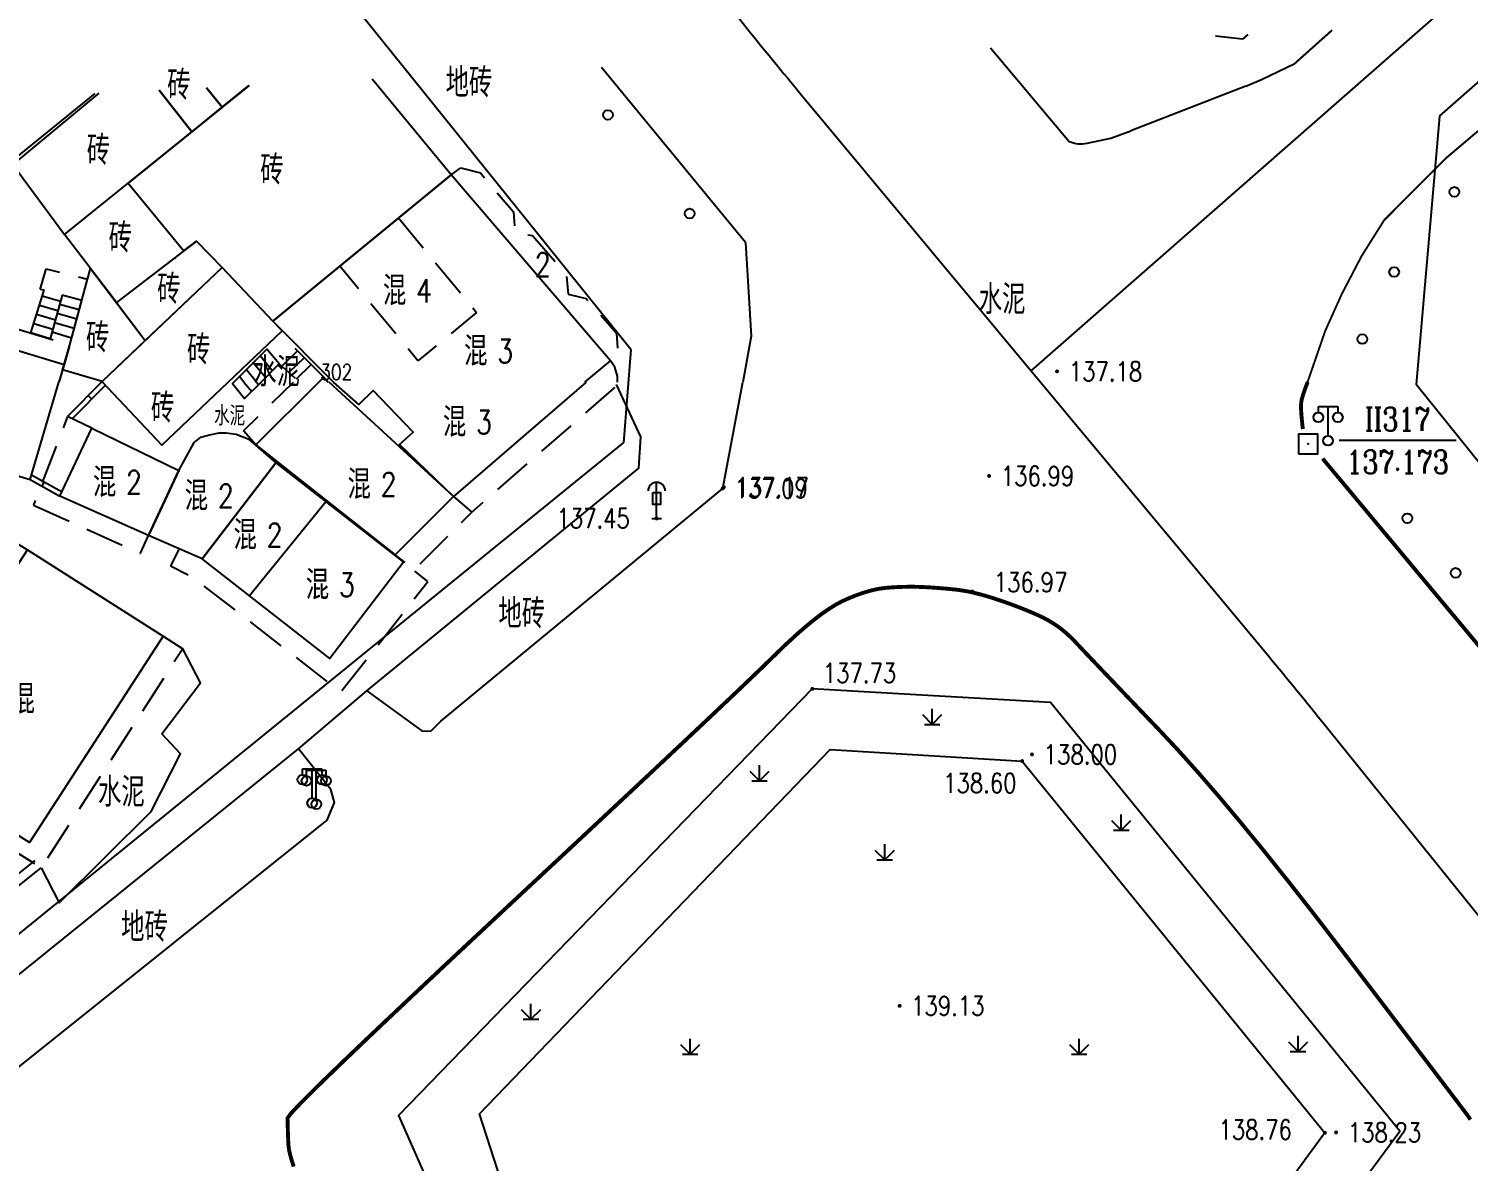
# Model space of a CAD drawing. Extents: x 529262 to 576451, y 2694391 to 2717535.
# Drawn here: x 566637.6 to 566711.6, y 2709712.5 to 2709770.7 of the extents above; entities that cross this region are included whole.
import ezdxf
from ezdxf.enums import TextEntityAlignment as Align
from ezdxf.xclip import XClip

# ---------------------------------------------------------------- set-up
doc = ezdxf.new("R2010")
doc.units = 0
doc.header["$XCLIPFRAME"] = 0
doc.linetypes.add('X5', pattern=[3, 2, -1])
for name, color, linetype in [('DLDW', 8, 'Continuous'), ('DLSS', 4, 'Continuous'), ('DMTZ', 8, 'Continuous'), ('GCD', 8, 'Continuous'), ('JMD', 8, 'Continuous'), ('KZD', 8, 'Continuous'), ('PP-COM', 7, 'Continuous'), ('RD-中线', 40, 'Continuous'), ('RD-红线', 7, 'Continuous'), ('ZBTZ', 8, 'Continuous'), ('ZJ', 7, 'Continuous')]:
    doc.layers.add(name, color=color, linetype=linetype)
doc.styles.add('HZ', font='rs.shx', dxfattribs={"width": 0.8, "bigfont": 'hztxt.shx'})
doc.styles.add('romanc', font='romanc.shx', dxfattribs={"width": 0.8})
doc.linetypes.add('10422', pattern='A,0.75,[150,AAA.SHX,S=0.5,R=0,X=0,Y=0.5],1.5,[177,AAA.SHX,S=1,R=0,X=0,Y=0.4],0.75', length=3)
doc.linetypes.add('1161', pattern='A,0,[149,AAA.SHX,S=0.15,R=0,X=0,Y=0],-1.6', length=1.6)

# ---------------------------------------------------------------- blocks, each defined once
blk = doc.blocks.new('A$C19FD0107')
at = {"layer": 'RD-中线', "color": 8, "linetype": 'Continuous'}
blk.add_lwpolyline([(-4580.139, 15692.554), (-4507.042, 15604.003, 0.001888), (-4505.593, 15602.261), (-4424.292, 15505.273, -0.004939), (-4420.53, 15500.694), (-4323.86, 15380.632, 0.004034), (-4320.794, 15376.886), (-4296.848, 15348.109, -0.00385), (-4293.92, 15344.535), (-4230.187, 15265.498)], format="xyb", dxfattribs=at)
at = {"layer": 'RD-中线', "color": 8, "linetype": 'Continuous', "flags": 128}
for points in [[(-4308.862, 15362.547), (-4255.668, 15409.186, -0.069315), (-4232.609, 15424.341), (-4172.38, 15452.918, 0.033388), (-4160.736, 15459.428), (-4088.773, 15506.219, 0.104847), (-4059.442, 15535.553, 0.104847)], [(-4490.734, 14139.438, 0), (-4490.29, 14139.417)], [(-3818.251, 14086.168, 0), (-3817.74, 14086.169)]]:
    blk.add_lwpolyline(points, format="xyb", dxfattribs=at)
at = {"layer": 'RD-红线', "color": 8}
blk.add_line((-4329.437, 15363.641), (-4329.814, 15358.84), dxfattribs=at)
blk.add_lwpolyline([(-4329.437, 15363.641), (-4432.213, 15491.287, 0.004939), (-4435.787, 15495.637), (-4517.088, 15592.625, -0.001888), (-4518.609, 15594.454), (-4597.283, 15689.76)], format="xyb", dxfattribs=at)
at = {"layer": 'RD-红线', "color": 8, "linetype": 'Continuous', "flags": 128}
blk.add_lwpolyline([(-4287.869, 15375.634), (-4284.503, 15378.584), (-4253.031, 15406.179, -0.069315), (-4230.894, 15420.727), (-4170.666, 15449.304, 0.033388), (-4158.556, 15456.074), (-4086.593, 15502.865, 0.0325), (-4075.772, 15510.947)], format="xyb", dxfattribs=at)
at = {"layer": 'RD-红线', "color": 8, "linetype": 'Continuous'}
blk.add_lwpolyline([(-4287.869, 15375.634), (-4289.066, 15361.844, 0.40194)], format="xyb", dxfattribs=at)
at = {"layer": 'RD-红线', "color": 8, "flags": 128}
blk.add_lwpolyline([(-4267.556, 15335.122), (-4289.066, 15361.844)], dxfattribs=at)
at = {"layer": 'RD-红线', "color": 8, "linetype": 'Continuous', "flags": 128}
blk.add_lwpolyline([(-4373.425, 15323.41), (-4329.814, 15358.84)], dxfattribs=at)
blk = doc.blocks.new('gc097')
at = {"color": 8}
for p, q in [((-1, 2.9), (-1, 3.5)), ((-1, 3.5), (1, 3.5)), ((0, 0.5), (0, 3.5)), ((1, 3.5), (1, 2.9))]:
    blk.add_line(p, q, dxfattribs=at)
for centre in [(-1, 2.4), (1, 2.4), (0, 0)]:
    blk.add_circle(centre, 0.5, dxfattribs=at)
blk = doc.blocks.new('gc124')
at = {"color": 8}
for p, q in [((0, 0), (0, 1.6)), ((-1, 1), (0, 0)), ((-0.8, 0), (0.8, 0)), ((0, 0), (1, 1))]:
    blk.add_line(p, q, dxfattribs=at)
blk = doc.blocks.new('gc170')
at = {"color": 8, "linetype": 'Continuous'}
blk.add_circle((0, 0), 0.5, dxfattribs=at)
blk = doc.blocks.new('gc115')
at = {"color": 8}
blk.add_lwpolyline([(-1, -1), (1, -1), (1, 1), (-1, 1)], close=True, dxfattribs=at)
blk.add_point((0, 0), dxfattribs=at)
blk = doc.blocks.new('GC200')
at = {"linetype": 'Continuous', "const_width": 0.2, "flags": 128}
blk.add_lwpolyline([(-0.1, 0, 1), (0.1, 0, 1)], format="xyb", close=True, dxfattribs=at)

msp = doc.modelspace()

# ---------------------------------------------------------------- linework, layer by layer
at = {"layer": 'DLDW', "color": 252, "linetype": 'Continuous'}
for p, q in [((566669.88, 2709745.555, 137.45), (566669.88, 2709747.407, 137.45)), ((566669.88, 2709745.555, 137.45), (566669.88, 2709747.407, 137.45)), ((566669.63, 2709745.555, 137.45), (566670.13, 2709745.555, 137.45)), ((566669.63, 2709745.555, 137.45), (566670.13, 2709745.555, 137.45))]:
    msp.add_line(p, q, dxfattribs=at)
at = {"layer": 'DLDW', "color": 252, "linetype": 'Continuous', "elevation": 137.45}
msp.add_lwpolyline([(566669.687, 2709746.885), (566670.072, 2709746.885), (566670.072, 2709746.268), (566669.687, 2709746.268)], close=True, dxfattribs=at)
msp.add_lwpolyline([(566669.687, 2709746.885), (566670.072, 2709746.885), (566670.072, 2709746.268), (566669.687, 2709746.268)], close=True, dxfattribs=at)
at = {"layer": 'DLDW', "color": 252, "linetype": 'Continuous'}
msp.add_arc((566669.882, 2709746.968, 137.45), 0.442, 0, 180, dxfattribs=at)
msp.add_arc((566669.882, 2709746.968, 137.45), 0.442, 0, 180, dxfattribs=at)
at = {"layer": 'DLSS', "linetype": 'Continuous', "flags": 128}
for points, const_width, elevation in [([(566704.597, 2709770.65), (566702.689, 2709768.947)], 0.1, 136.743), ([(566704.597, 2709770.65), (566702.689, 2709768.947)], 0.1, 136.743), ([(566711.715, 2709714.646), (566711.558, 2709714.883), (566711.306, 2709715.217), (566710.897, 2709715.757), (566710.33, 2709716.503), (566709.605, 2709717.456), (566708.723, 2709718.614), (566707.682, 2709719.979), (566706.484, 2709721.55), (566705.128, 2709723.327), (566703.726, 2709725.148), (566702.39, 2709726.853), (566701.121, 2709728.44), (566699.919, 2709729.91), (566698.783, 2709731.264), (566697.713, 2709732.5), (566696.71, 2709733.619), (566695.774, 2709734.621), (566694.914, 2709735.519), (566694.143, 2709736.325), (566693.459, 2709737.041), (566692.864, 2709737.665), (566692.356, 2709738.199), (566691.937, 2709738.641), (566691.605, 2709738.991), (566691.362, 2709739.251), (566691.157, 2709739.459), (566690.944, 2709739.656), (566690.721, 2709739.841), (566690.488, 2709740.014), (566690.246, 2709740.176), (566689.995, 2709740.326), (566689.734, 2709740.464), (566689.464, 2709740.591), (566689.189, 2709740.71), (566688.913, 2709740.825), (566688.636, 2709740.937), (566688.358, 2709741.045), (566688.08, 2709741.149), (566687.8, 2709741.249), (566687.52, 2709741.345), (566687.239, 2709741.438), (566686.962, 2709741.525), (566686.695, 2709741.603), (566686.437, 2709741.673), (566686.189, 2709741.734), (566686.179, 2709741.736)], 0.2, 138.333), ([(566711.715, 2709714.646), (566711.558, 2709714.883), (566711.306, 2709715.217), (566710.897, 2709715.757), (566710.33, 2709716.503), (566709.605, 2709717.456), (566708.723, 2709718.614), (566707.682, 2709719.979), (566706.484, 2709721.55), (566705.128, 2709723.327), (566703.726, 2709725.148), (566702.39, 2709726.853), (566701.121, 2709728.44), (566699.919, 2709729.91), (566698.783, 2709731.264), (566697.713, 2709732.5), (566696.71, 2709733.619), (566695.774, 2709734.621), (566694.914, 2709735.519), (566694.143, 2709736.325), (566693.459, 2709737.041), (566692.864, 2709737.665), (566692.356, 2709738.199), (566691.937, 2709738.641), (566691.605, 2709738.991), (566691.362, 2709739.251), (566691.157, 2709739.459), (566690.944, 2709739.656), (566690.721, 2709739.841), (566690.488, 2709740.014), (566690.246, 2709740.176), (566689.995, 2709740.326), (566689.734, 2709740.464), (566689.464, 2709740.591), (566689.189, 2709740.71), (566688.913, 2709740.825), (566688.636, 2709740.937), (566688.358, 2709741.045), (566688.08, 2709741.149), (566687.8, 2709741.249), (566687.52, 2709741.345), (566687.239, 2709741.438), (566686.962, 2709741.525), (566686.695, 2709741.603), (566686.437, 2709741.673), (566686.189, 2709741.734), (566686.179, 2709741.736)], 0.2, 138.333)]:
    msp.add_lwpolyline(points, dxfattribs=dict(at, const_width=const_width, elevation=elevation))
for points, elevation in [([(566704.597, 2709770.65), (566702.689, 2709768.947)], 136.743), ([(566704.597, 2709770.65), (566702.689, 2709768.947)], 136.743), ([(566687.04, 2709769.755), (566691.094, 2709764.939)], 136.451), ([(566687.04, 2709769.755), (566691.094, 2709764.939)], 136.451), ([(566674.452, 2709759.736), (566667.054, 2709768.735)], 136.977), ([(566674.452, 2709759.736), (566667.054, 2709768.735)], 136.977), ([(566700.167, 2709767.784), (566700.969, 2709768.127), (566702.689, 2709768.947)], 136.94), ([(566700.167, 2709767.784), (566700.969, 2709768.127), (566702.689, 2709768.947)], 136.94), ([(566700.167, 2709767.784), (566694.26, 2709765.483)], 136.94), ([(566700.167, 2709767.784), (566694.26, 2709765.483)], 136.94), ([(566674.452, 2709759.736), (566674.748, 2709754.92), (566674.306, 2709752.568)], 136.977), ([(566674.452, 2709759.736), (566674.748, 2709754.92), (566674.306, 2709752.568)], 136.977), ([(566654.978, 2709736.699), (566657.806, 2709734.628), (566658.272, 2709734.611), (566658.786, 2709735.125), (566673.278, 2709747.094), (566673.278, 2709747.094), (566673.278, 2709747.094), (566673.278, 2709747.094), (566674.306, 2709752.568)], 137.345), ([(566654.978, 2709736.699), (566657.806, 2709734.628), (566658.272, 2709734.611), (566658.786, 2709735.125), (566673.278, 2709747.094), (566673.278, 2709747.094), (566673.278, 2709747.094), (566673.278, 2709747.094), (566674.306, 2709752.568)], 137.345), ([(566621.247, 2709704.68), (566621.247, 2709704.68), (566652.952, 2709730.049), (566653.32, 2709730.946), (566653.126, 2709731.621), (566651.473, 2709733.708)], 138.15)]:
    msp.add_lwpolyline(points, dxfattribs=dict(at, elevation=elevation))
at = {"layer": 'DLSS', "linetype": 'Continuous', "const_width": 0.1, "flags": 128}
msp.add_lwpolyline([(566716.538, 2709769.225), (566710.428, 2709764.051), (566707.283, 2709760.891), (566706.12, 2709759.042), (566705.105, 2709757.096), (566704.255, 2709755.205), (566703.344, 2709752.568)], dxfattribs=at)
msp.add_lwpolyline([(566716.538, 2709769.225), (566710.428, 2709764.051), (566707.283, 2709760.891), (566706.12, 2709759.042), (566705.105, 2709757.096), (566704.255, 2709755.205), (566703.344, 2709752.568)], dxfattribs=at)
at = {"layer": 'DLSS', "linetype": 'Continuous', "elevation": 136.99, "flags": 128}
msp.add_lwpolyline([(566691.094, 2709764.939, 0.164833), (566692.008, 2709764.844), (566693.223, 2709765.112), (566694.26, 2709765.483)], format="xyb", dxfattribs=at)
msp.add_lwpolyline([(566691.094, 2709764.939, 0.164833), (566692.008, 2709764.844), (566693.223, 2709765.112), (566694.26, 2709765.483)], format="xyb", dxfattribs=at)
at = {"layer": 'DLSS', "linetype": 'Continuous', "const_width": 0.2}
for points in [[(566703.102, 2709750.15), (566703.075, 2709750.386), (566703.053, 2709750.601), (566703.035, 2709750.796), (566703.021, 2709750.97), (566703.012, 2709751.123), (566703.008, 2709751.255), (566703.007, 2709751.367), (566703.012, 2709751.458), (566703.022, 2709751.546), (566703.042, 2709751.649), (566703.071, 2709751.766), (566703.109, 2709751.897), (566703.156, 2709752.043), (566703.211, 2709752.204), (566703.276, 2709752.379), (566703.35, 2709752.568)], [(566703.102, 2709750.15), (566703.075, 2709750.386), (566703.053, 2709750.601), (566703.035, 2709750.796), (566703.021, 2709750.97), (566703.012, 2709751.123), (566703.008, 2709751.255), (566703.007, 2709751.367), (566703.012, 2709751.458), (566703.022, 2709751.546), (566703.042, 2709751.649), (566703.071, 2709751.766), (566703.109, 2709751.897), (566703.156, 2709752.043), (566703.211, 2709752.204), (566703.276, 2709752.379), (566703.35, 2709752.568)], [(566712.261, 2709738.871), (566708.428, 2709743.467), (566704.118, 2709748.633)], [(566712.261, 2709738.871), (566708.428, 2709743.467), (566704.118, 2709748.633)], [(566686.179, 2709741.736), (566685.951, 2709741.786), (566685.722, 2709741.83), (566685.504, 2709741.866), (566685.294, 2709741.893), (566685.089, 2709741.915), (566684.88, 2709741.935), (566684.67, 2709741.954), (566684.457, 2709741.972), (566684.242, 2709741.988), (566684.024, 2709742.003), (566683.804, 2709742.016), (566683.582, 2709742.028), (566683.357, 2709742.037), (566683.13, 2709742.043), (566682.899, 2709742.044), (566682.667, 2709742.041), (566682.431, 2709742.034), (566682.193, 2709742.024), (566681.952, 2709742.009), (566681.709, 2709741.991), (566681.459, 2709741.962), (566681.2, 2709741.918), (566680.932, 2709741.857), (566680.655, 2709741.78), (566680.368, 2709741.688), (566680.072, 2709741.579), (566679.767, 2709741.455), (566679.453, 2709741.314), (566679.119, 2709741.14), (566678.755, 2709740.916), (566678.362, 2709740.643), (566677.939, 2709740.319), (566677.487, 2709739.945), (566677.005, 2709739.522), (566676.493, 2709739.048), (566675.952, 2709738.524), (566675.253, 2709737.843), (566674.266, 2709736.899), (566672.992, 2709735.69), (566671.431, 2709734.218), (566669.583, 2709732.481), (566667.447, 2709730.481), (566665.025, 2709728.217), (566662.315, 2709725.689), (566659.64, 2709723.19), (566657.322, 2709721.013), (566655.361, 2709719.159), (566653.756, 2709717.628), (566652.509, 2709716.419), (566651.618, 2709715.533), (566651.083, 2709714.969), (566650.906, 2709714.727), (566650.908, 2709714.636), (566650.91, 2709714.523), (566650.914, 2709714.388), (566650.918, 2709714.231), (566650.924, 2709714.052), (566650.931, 2709713.851), (566650.939, 2709713.628), (566650.948, 2709713.383), (566650.985, 2709713.085), (566651.077, 2709712.701), (566651.224, 2709712.231)], [(566686.179, 2709741.736), (566685.951, 2709741.786), (566685.722, 2709741.83), (566685.504, 2709741.866), (566685.294, 2709741.893), (566685.089, 2709741.915), (566684.88, 2709741.935), (566684.67, 2709741.954), (566684.457, 2709741.972), (566684.242, 2709741.988), (566684.024, 2709742.003), (566683.804, 2709742.016), (566683.582, 2709742.028), (566683.357, 2709742.037), (566683.13, 2709742.043), (566682.899, 2709742.044), (566682.667, 2709742.041), (566682.431, 2709742.034), (566682.193, 2709742.024), (566681.952, 2709742.009), (566681.709, 2709741.991), (566681.459, 2709741.962), (566681.2, 2709741.918), (566680.932, 2709741.857), (566680.655, 2709741.78), (566680.368, 2709741.688), (566680.072, 2709741.579), (566679.767, 2709741.455), (566679.453, 2709741.314), (566679.119, 2709741.14), (566678.755, 2709740.916), (566678.362, 2709740.643), (566677.939, 2709740.319), (566677.487, 2709739.945), (566677.005, 2709739.522), (566676.493, 2709739.048), (566675.952, 2709738.524), (566675.253, 2709737.843), (566674.266, 2709736.899), (566672.992, 2709735.69), (566671.431, 2709734.218), (566669.583, 2709732.481), (566667.447, 2709730.481), (566665.025, 2709728.217), (566662.315, 2709725.689), (566659.64, 2709723.19), (566657.322, 2709721.013), (566655.361, 2709719.159), (566653.756, 2709717.628), (566652.509, 2709716.419), (566651.618, 2709715.533), (566651.083, 2709714.969), (566650.906, 2709714.727), (566650.908, 2709714.636), (566650.91, 2709714.523), (566650.914, 2709714.388), (566650.918, 2709714.231), (566650.924, 2709714.052), (566650.931, 2709713.851), (566650.939, 2709713.628), (566650.948, 2709713.383), (566650.985, 2709713.085), (566651.077, 2709712.701), (566651.224, 2709712.231)]]:
    msp.add_lwpolyline(points, dxfattribs=at)
at = {"layer": 'DMTZ', "linetype": '10422', "flags": 128}
msp.add_lwpolyline([(566630.896, 2709720.105), (566633.066, 2709721.924), (566634.734, 2709720.201), (566651.473, 2709733.708)], dxfattribs=at)
msp.add_lwpolyline([(566630.896, 2709720.105), (566633.066, 2709721.924), (566634.734, 2709720.201), (566651.473, 2709733.708)], dxfattribs=at)
at = {"layer": 'DMTZ', "linetype": '10422'}
msp.add_lwpolyline([(566663.045, 2709707.954), (566660.778, 2709714.951), (566678.795, 2709733.677), (566681.063, 2709733.54)], dxfattribs=at)
msp.add_lwpolyline([(566663.045, 2709707.954), (566660.778, 2709714.951), (566678.795, 2709733.677), (566681.063, 2709733.54)], dxfattribs=at)
at = {"layer": 'DMTZ', "linetype": '10422', "elevation": 138.647, "flags": 128}
msp.add_lwpolyline([(566681.063, 2709733.54), (566688.674, 2709733.082), (566704.233, 2709713.969), (566698.494, 2709706.117)], dxfattribs=at)
msp.add_lwpolyline([(566681.063, 2709733.54), (566688.674, 2709733.082), (566704.233, 2709713.969), (566698.494, 2709706.117)], dxfattribs=at)
at = {"layer": 'JMD', "linetype": 'Continuous'}
for p, q in [((566637.716, 2709755.09), (566638.391, 2709757.288)), ((566637.716, 2709755.09), (566638.391, 2709757.288)), ((566639.233, 2709756.715), (566638.294, 2709756.975)), ((566639.233, 2709756.715), (566638.294, 2709756.975)), ((566639.32, 2709757.036), (566638.709, 2709754.785)), ((566639.32, 2709757.036), (566638.709, 2709754.785)), ((566639.32, 2709757.036), (566638.709, 2709754.785)), ((566639.32, 2709757.036), (566638.709, 2709754.785)), ((566640.332, 2709756.761), (566639.32, 2709757.036)), ((566640.332, 2709756.761), (566639.32, 2709757.036)), ((566638.971, 2709755.75), (566638.005, 2709756.032)), ((566638.971, 2709755.75), (566638.005, 2709756.032)), ((566639.102, 2709756.232), (566638.15, 2709756.503)), ((566639.102, 2709756.232), (566638.15, 2709756.503)), ((566640.07, 2709755.796), (566639.062, 2709756.085)), ((566640.07, 2709755.796), (566639.062, 2709756.085)), ((566640.201, 2709756.278), (566639.191, 2709756.56)), ((566640.201, 2709756.278), (566639.191, 2709756.56)), ((566639.712, 2709754.477), (566640.332, 2709756.761)), ((566639.712, 2709754.477), (566640.332, 2709756.761)), ((566638.84, 2709755.267), (566637.861, 2709755.561)), ((566638.84, 2709755.267), (566637.861, 2709755.561)), ((566639.939, 2709755.313), (566638.933, 2709755.609)), ((566639.939, 2709755.313), (566638.933, 2709755.609)), ((566638.709, 2709754.785), (566637.716, 2709755.09)), ((566638.709, 2709754.785), (566637.716, 2709755.09)), ((566639.808, 2709754.831), (566638.804, 2709755.134)), ((566639.808, 2709754.831), (566638.804, 2709755.134)), ((566649.849, 2709754.264), (566648.153, 2709752.568)), ((566649.849, 2709754.264), (566648.153, 2709752.568)), ((566650.123, 2709753.148), (566649.496, 2709753.911)), ((566650.123, 2709753.148), (566649.496, 2709753.911)), ((566650.477, 2709753.502), (566649.849, 2709754.264)), ((566650.477, 2709753.502), (566649.849, 2709754.264)), ((566651.421, 2709754.176), (566650.611, 2709753.381)), ((566651.421, 2709754.176), (566650.611, 2709753.381)), ((566651.774, 2709753.822), (566650.966, 2709753.064)), ((566651.774, 2709753.822), (566650.966, 2709753.064)), ((566651.287, 2709754.31), (566652.126, 2709753.469)), ((566651.287, 2709754.31), (566652.126, 2709753.469)), ((566649.312, 2709752.568), (566648.788, 2709753.204)), ((566649.312, 2709752.568), (566648.788, 2709753.204)), ((566649.77, 2709752.794), (566649.142, 2709753.557)), ((566649.77, 2709752.794), (566649.142, 2709753.557)), ((566649.543, 2709752.568), (566650.477, 2709753.502)), ((566649.543, 2709752.568), (566650.477, 2709753.502)), ((566651.321, 2709752.747), (566650.477, 2709753.502)), ((566651.321, 2709752.747), (566650.477, 2709753.502)), ((566652.089, 2709753.431), (566651.357, 2709752.715, 144.32)), ((566652.089, 2709753.431), (566651.357, 2709752.715, 144.32)), ((566648.667, 2709752.568), (566648.435, 2709752.85)), ((566648.667, 2709752.568), (566648.435, 2709752.85)), ((566640.661, 2709751.87), (566640.84, 2709751.695)), ((566640.661, 2709751.87), (566640.84, 2709751.695)), ((566638.286, 2709747.215), (566638.408, 2709747.434)), ((566638.286, 2709747.215), (566638.408, 2709747.434))]:
    msp.add_line(p, q, dxfattribs=at)
at = {"layer": 'JMD', "linetype": 'X5', "flags": 128}
for points in [[(566700.271, 2709770.429), (566699.999, 2709770.192), (566698.609, 2709770.344)], [(566700.271, 2709770.429), (566699.999, 2709770.192), (566698.609, 2709770.344)], [(566638.391, 2709757.288), (566638.194, 2709757.326), (566638.506, 2709758.382), (566640.63, 2709757.858)], [(566638.391, 2709757.288), (566638.194, 2709757.326), (566638.506, 2709758.382), (566640.63, 2709757.858)], [(566649.274, 2709749.345), (566648.65, 2709750.063), (566651.207, 2709752.568)], [(566649.274, 2709749.345), (566648.65, 2709750.063), (566651.207, 2709752.568)], [(566645.332, 2709743.989), (566644.889, 2709743.116), (566645.946, 2709742.594), (566653.635, 2709736.625), (566658.124, 2709742.314), (566656.869, 2709743.304)], [(566645.332, 2709743.989), (566644.889, 2709743.116), (566645.946, 2709742.594), (566653.635, 2709736.625), (566658.124, 2709742.314), (566656.869, 2709743.304)]]:
    msp.add_lwpolyline(points, dxfattribs=at)
at = {"layer": 'JMD', "linetype": 'Continuous', "flags": 128}
for points, elevation in [([(566648.94, 2709767.812), (566642.708, 2709762.791), (566645.57, 2709759.309), (566646.233, 2709759.817), (566647.54, 2709758.45), (566650.149, 2709755.696), (566659.31, 2709763.227), (566655.259, 2709768.134)], 137.03), ([(566648.94, 2709767.812), (566642.708, 2709762.791), (566645.57, 2709759.309), (566646.233, 2709759.817), (566647.54, 2709758.45), (566650.149, 2709755.696), (566659.31, 2709763.227), (566655.259, 2709768.134)], 137.03), ([(566634.062, 2709767.053), (566636.651, 2709763.847), (566641.023, 2709767.408)], 137.07), ([(566634.062, 2709767.053), (566636.651, 2709763.847), (566641.023, 2709767.408)], 137.07), ([(566644.301, 2709767.575), (566645.982, 2709765.436), (566647.538, 2709766.693), (566646.747, 2709767.7)], 135.626), ([(566644.301, 2709767.575), (566645.982, 2709765.436), (566647.538, 2709766.693), (566646.747, 2709767.7)], 135.626), ([(566646.747, 2709767.7), (566647.538, 2709766.693), (566648.92, 2709767.811)], 135.626), ([(566646.747, 2709767.7), (566647.538, 2709766.693), (566648.92, 2709767.811)], 135.626), ([(566666.197, 2709752.568), (566667.517, 2709753.653), (566659.31, 2709763.227), (566650.149, 2709755.696), (566653.269, 2709752.568)], 136.984), ([(566666.197, 2709752.568), (566667.517, 2709753.653), (566659.31, 2709763.227), (566650.149, 2709755.696), (566653.269, 2709752.568)], 136.984), ([(566647.857, 2709752.568), (566650.636, 2709755.207), (566650.149, 2709755.696), (566647.54, 2709758.45), (566641.37, 2709752.592), (566641.392, 2709752.568)], 137.895), ([(566647.857, 2709752.568), (566650.636, 2709755.207), (566650.149, 2709755.696), (566647.54, 2709758.45), (566641.37, 2709752.592), (566641.392, 2709752.568)], 137.895), ([(566628.598, 2709752.568), (566629.743, 2709756.394), (566639.427, 2709753.477), (566639.155, 2709752.568)], 136.857), ([(566628.598, 2709752.568), (566629.743, 2709756.394), (566639.427, 2709753.477), (566639.155, 2709752.568)], 136.857), ([(566641.37, 2709752.592), (566639.343, 2709753.198), (566639.155, 2709752.568)], 137.895), ([(566641.37, 2709752.592), (566639.343, 2709753.198), (566639.155, 2709752.568)], 137.895), ([(566628.598, 2709752.568), (566627.972, 2709750.472), (566637.676, 2709747.554), (566639.155, 2709752.568)], 137.166), ([(566628.598, 2709752.568), (566627.972, 2709750.472), (566637.676, 2709747.554), (566639.155, 2709752.568)], 137.166), ([(566641.392, 2709752.568), (566644.442, 2709749.326), (566647.858, 2709752.568)], 137.895), ([(566641.392, 2709752.568), (566644.442, 2709749.326), (566647.858, 2709752.568)], 137.895), ([(566652.523, 2709752.568), (566652.775, 2709752.818), (566652.987, 2709752.568)], 140.502), ([(566652.523, 2709752.568), (566652.775, 2709752.818), (566652.987, 2709752.568)], 140.502), ([(566666.26, 2709752.568), (566659.441, 2709746.682), (566656.656, 2709749.349), (566657.37, 2709749.989), (566655.314, 2709752.127), (566654.572, 2709751.414), (566653.269, 2709752.568)], 144.367), ([(566666.26, 2709752.568), (566659.441, 2709746.682), (566656.656, 2709749.349), (566657.37, 2709749.989), (566655.314, 2709752.127), (566654.572, 2709751.414), (566653.269, 2709752.568)], 144.367), ([(566652.895, 2709746.427), (566648.957, 2709741.571)], 146.258), ([(566652.895, 2709746.427), (566648.957, 2709741.571)], 146.258)]:
    msp.add_lwpolyline(points, dxfattribs=dict(at, elevation=elevation))
for points in [[(566641.206, 2709767.417), (566636.788, 2709763.759), (566639.449, 2709760.159), (566645.982, 2709765.436), (566644.301, 2709767.575)], [(566641.206, 2709767.417), (566636.788, 2709763.759), (566639.449, 2709760.159), (566645.982, 2709765.436), (566644.301, 2709767.575)], [(566641.346, 2709752.568), (566639.599, 2709750.788)], [(566641.346, 2709752.568), (566639.599, 2709750.788)], [(566641.541, 2709752.41), (566639.836, 2709750.673)], [(566641.541, 2709752.41), (566639.836, 2709750.673)], [(566648.153, 2709752.568), (566648.07, 2709752.485), (566648.697, 2709751.722), (566649.543, 2709752.568)], [(566648.153, 2709752.568), (566648.07, 2709752.485), (566648.697, 2709751.722), (566649.543, 2709752.568)], [(566648.667, 2709752.568), (566649.063, 2709752.087)], [(566648.667, 2709752.568), (566649.063, 2709752.087)], [(566652.523, 2709752.568), (566649.274, 2709749.345), (566656.436, 2709743.687), (566659.441, 2709746.682), (566653.047, 2709752.568)], [(566652.523, 2709752.568), (566649.274, 2709749.345), (566656.436, 2709743.687), (566659.441, 2709746.682), (566653.047, 2709752.568)], [(566649.312, 2709752.568), (566649.416, 2709752.441)], [(566649.312, 2709752.568), (566649.416, 2709752.441)], [(566637.676, 2709747.554), (566637.676, 2709747.554)], [(566637.676, 2709747.554), (566639.203, 2709746.707)], [(566637.676, 2709747.554), (566637.676, 2709747.554)], [(566637.676, 2709747.554), (566639.203, 2709746.707)], [(566637.749, 2709747.799), (566639.324, 2709746.926)], [(566637.749, 2709747.799), (566639.324, 2709746.926)], [(566620.02, 2709713.676), (566637.93, 2709727.976)], [(566620.332, 2709713.285), (566638.242, 2709727.585)]]:
    msp.add_lwpolyline(points, dxfattribs=at)
at = {"layer": 'JMD', "linetype": 'X5', "flags": 128}
for points, elevation in [([(566659.31, 2709763.227), (566659.807, 2709763.587), (566660.826, 2709763.315), (566662.519, 2709761.31), (566662.613, 2709760.269), (566663.493, 2709760.098), (566665.238, 2709758.112), (566665.337, 2709757.078), (566666.254, 2709756.86), (566667.817, 2709755.086), (566667.899, 2709754.034), (566667.517, 2709753.653)], 137.03), ([(566659.31, 2709763.227), (566659.807, 2709763.587), (566660.826, 2709763.315), (566662.519, 2709761.31), (566662.613, 2709760.269), (566663.493, 2709760.098), (566665.238, 2709758.112), (566665.337, 2709757.078), (566666.254, 2709756.86), (566667.817, 2709755.086), (566667.899, 2709754.034), (566667.517, 2709753.653)], 137.03), ([(566656.616, 2709761.013), (566660.62, 2709756.141), (566657.602, 2709753.66), (566653.597, 2709758.531)], 149.681), ([(566656.616, 2709761.013), (566660.62, 2709756.141), (566657.602, 2709753.66), (566653.597, 2709758.531)], 149.681), ([(566631.203, 2709757.089), (566639.712, 2709754.477), (566639.427, 2709753.477)], 137.166), ([(566631.203, 2709757.089), (566639.712, 2709754.477), (566639.427, 2709753.477)], 137.166), ([(566652.775, 2709752.818), (566652.126, 2709753.469), (566651.207, 2709752.568)], 145.76), ([(566652.775, 2709752.818), (566652.126, 2709753.469), (566651.207, 2709752.568)], 145.76), ([(566667.871, 2709752.568), (566667.871, 2709752.87), (566667.727, 2709753.324), (566667.517, 2709753.653)], 136.984), ([(566667.871, 2709752.568), (566667.871, 2709752.87), (566667.727, 2709753.324), (566667.517, 2709753.653)], 136.984), ([(566659.441, 2709746.682), (566660.373, 2709745.882), (566660.373, 2709745.882), (566660.373, 2709745.882), (566667.714, 2709752.262), (566667.871, 2709752.535), (566667.871, 2709752.568)], 136.984), ([(566659.441, 2709746.682), (566660.373, 2709745.882), (566660.373, 2709745.882), (566660.373, 2709745.882), (566667.714, 2709752.262), (566667.871, 2709752.535), (566667.871, 2709752.568)], 136.984), ([(566640.841, 2709750.189), (566639.599, 2709750.788), (566637.85, 2709746.241)], 143.672), ([(566640.841, 2709750.189), (566639.599, 2709750.788), (566637.85, 2709746.241)], 143.672), ([(566659.441, 2709746.682), (566660.373, 2709745.882), (566657.436, 2709742.925), (566656.436, 2709743.687)], 136.927), ([(566659.441, 2709746.682), (566660.373, 2709745.882), (566657.436, 2709742.925), (566656.436, 2709743.687)], 136.927), ([(566637.85, 2709746.241), (566643.348, 2709743.765), (566643.751, 2709744.68)], 137.48), ([(566637.85, 2709746.241), (566643.348, 2709743.765), (566643.751, 2709744.68)], 137.48), ([(566644.52, 2709739.497), (566645.52, 2709738.859), (566638.242, 2709727.585), (566629.351, 2709733.163), (566636.693, 2709744.462), (566637.535, 2709743.942)], 136.175), ([(566644.52, 2709739.497), (566645.52, 2709738.859), (566638.242, 2709727.585), (566629.351, 2709733.163), (566636.693, 2709744.462), (566637.535, 2709743.942)], 136.175)]:
    msp.add_lwpolyline(points, dxfattribs=dict(at, elevation=elevation))
at = {"layer": 'JMD', "linetype": 'Continuous', "flags": 128}
for points, elevation in [([(566645.57, 2709759.309), (566642.108, 2709756.654), (566639.449, 2709760.159), (566642.708, 2709762.791)], 143.066), ([(566645.57, 2709759.309), (566642.108, 2709756.654), (566639.449, 2709760.159), (566642.708, 2709762.791)], 143.066), ([(566646.233, 2709759.817), (566642.108, 2709756.654), (566643.59, 2709754.7), (566647.54, 2709758.45)], 143.066), ([(566646.233, 2709759.817), (566642.108, 2709756.654), (566643.59, 2709754.7), (566647.54, 2709758.45)], 143.066), ([(566641.37, 2709752.592), (566639.343, 2709753.198), (566639.427, 2709753.477), (566639.712, 2709754.477), (566640.63, 2709757.858), (566640.783, 2709758.4), (566643.59, 2709754.7)], 137.895), ([(566641.37, 2709752.592), (566639.343, 2709753.198), (566639.427, 2709753.477), (566639.712, 2709754.477), (566640.63, 2709757.858), (566640.783, 2709758.4), (566643.59, 2709754.7)], 137.895), ([(566645.324, 2709748.026), (566643.751, 2709744.68), (566639.203, 2709746.707), (566640.841, 2709750.189)], 143.672), ([(566645.324, 2709748.026), (566643.751, 2709744.68), (566639.203, 2709746.707), (566640.841, 2709750.189)], 143.672), ([(566656.869, 2709743.304), (566653.08, 2709738.354), (566646.517, 2709743.471), (566650.306, 2709748.421)], 136.912), ([(566656.869, 2709743.304), (566653.08, 2709738.354), (566646.517, 2709743.471), (566650.306, 2709748.421)], 136.912), ([(566637.535, 2709743.942), (566644.52, 2709739.497), (566637.647, 2709728.902), (566630.61, 2709733.293)], 138.997), ([(566637.535, 2709743.942), (566644.52, 2709739.497), (566637.647, 2709728.902), (566630.61, 2709733.293)], 138.997)]:
    msp.add_lwpolyline(points, close=True, dxfattribs=dict(at, elevation=elevation))
msp.add_lwpolyline([(566645.324, 2709748.026), (566646.106, 2709749.465), (566646.457, 2709749.73), (566646.894, 2709749.862), (566647.384, 2709749.948), (566647.748, 2709749.948), (566648.265, 2709749.882), (566648.885, 2709749.645), (566650.306, 2709748.421), (566646.517, 2709743.471), (566643.751, 2709744.68)], close=True, dxfattribs=at)
msp.add_lwpolyline([(566645.324, 2709748.026), (566646.106, 2709749.465), (566646.457, 2709749.73), (566646.894, 2709749.862), (566647.384, 2709749.948), (566647.748, 2709749.948), (566648.265, 2709749.882), (566648.885, 2709749.645), (566650.306, 2709748.421), (566646.517, 2709743.471), (566643.751, 2709744.68)], close=True, dxfattribs=at)
at = {"layer": 'JMD', "linetype": 'Continuous'}
msp.add_point((566645.128, 2709758.945, 143.066), dxfattribs=at)
msp.add_point((566645.128, 2709758.945, 143.066), dxfattribs=at)
at = {"layer": 'KZD', "linetype": 'Continuous'}
msp.add_line((566710.975, 2709749.558, 137.173), (566704.975, 2709749.558, 137.173), dxfattribs=at)
msp.add_line((566710.975, 2709749.558, 137.173), (566704.975, 2709749.558, 137.173), dxfattribs=at)
at = {"layer": 'ZBTZ', "linetype": '1161', "flags": 128}
for points, elevation in [([(566654.978, 2709736.699), (566668.963, 2709748.146), (566669.068, 2709749.753), (566667.813, 2709752.435)], 137.345), ([(566654.978, 2709736.699), (566668.963, 2709748.146), (566669.068, 2709749.753), (566667.813, 2709752.435)], 137.345), ([(566682.916, 2709736.508), (566677.885, 2709736.793), (566656.604, 2709714.862), (566660.918, 2709705.129), (566663.251, 2709705.002)], 138.537), ([(566682.916, 2709736.508), (566677.885, 2709736.793), (566656.604, 2709714.862), (566660.918, 2709705.129), (566663.251, 2709705.002)], 138.537), ([(566663.251, 2709705.002), (566699.937, 2709703.009), (566708.087, 2709714.05), (566690.126, 2709736.1), (566682.916, 2709736.508)], 138.537), ([(566663.251, 2709705.002), (566699.937, 2709703.009), (566708.087, 2709714.05), (566690.126, 2709736.1), (566682.916, 2709736.508)], 138.537)]:
    msp.add_lwpolyline(points, dxfattribs=dict(at, elevation=elevation))
for points in [[(566638.242, 2709727.585), (566639.16, 2709725.798), (566643.889, 2709730.485), (566645.409, 2709733.457), (566644.452, 2709734.487), (566646.436, 2709737.104), (566645.52, 2709738.859)], [(566638.242, 2709727.585), (566639.16, 2709725.798), (566643.889, 2709730.485), (566645.409, 2709733.457), (566644.452, 2709734.487), (566646.436, 2709737.104), (566645.52, 2709738.859)], [(566651.473, 2709733.708), (566654.978, 2709736.699)], [(566651.473, 2709733.708), (566654.978, 2709736.699)]]:
    msp.add_lwpolyline(points, dxfattribs=at)

# ---------------------------------------------------------------- block references
at = {"layer": 'DLDW', "color": 252, "linetype": 'Continuous', "xscale": 0.5, "yscale": 0.5}
for p in [(566704.399, 2709749.557, 137.041), (566704.399, 2709749.557, 137.041), (566652.173, 2709730.93, 137.644), (566652.173, 2709730.93, 137.644)]:
    msp.add_blockref('gc097', p, dxfattribs=at)
at = {"layer": 'DLDW', "color": 252, "linetype": 'Continuous', "xscale": 0.5, "yscale": 0.5, "zscale": 0.5}
msp.add_blockref('gc097', (566652.382, 2709730.865), dxfattribs=at)
msp.add_blockref('gc097', (566652.382, 2709730.865), dxfattribs=at)
at = {"layer": 'GCD', "linetype": 'Continuous'}
ref = msp.add_blockref('GC200', (566690.464, 2709753.115, 137.176), dxfattribs=dict(at, xscale=0.5, yscale=0.5, zscale=0.5))
ref.add_attrib('height', '137.18', dxfattribs={"linetype": 'Continuous', "height": 1, "style": 'HZ', "width": 0.8}).set_placement((566691.064, 2709753.115, 137.176), align=Align.MIDDLE_LEFT)
ref = msp.add_blockref('GC200', (566690.464, 2709753.115, 137.176), dxfattribs=dict(at, xscale=0.5, yscale=0.5, zscale=0.5))
ref.add_attrib('height', '137.18', dxfattribs={"linetype": 'Continuous', "height": 1, "style": 'HZ', "width": 0.8}).set_placement((566691.064, 2709753.115, 137.176), align=Align.MIDDLE_LEFT)
ref = msp.add_blockref('GC200', (566686.971, 2709747.74, 136.986), dxfattribs=dict(at, xscale=0.5, yscale=0.5, zscale=0.5))
ref.add_attrib('height', '136.99', dxfattribs={"linetype": 'Continuous', "height": 1, "style": 'HZ', "width": 0.8}).set_placement((566687.571, 2709747.74, 136.986), align=Align.MIDDLE_LEFT)
ref = msp.add_blockref('GC200', (566686.971, 2709747.74, 136.986), dxfattribs=dict(at, xscale=0.5, yscale=0.5, zscale=0.5))
ref.add_attrib('height', '136.99', dxfattribs={"linetype": 'Continuous', "height": 1, "style": 'HZ', "width": 0.8}).set_placement((566687.571, 2709747.74, 136.986), align=Align.MIDDLE_LEFT)
ref = msp.add_blockref('GC200', (566673.278, 2709747.094, 137.087), dxfattribs=dict(at, xscale=0.5, yscale=0.5, zscale=0.5))
ref.add_attrib('height', '137.09', dxfattribs={"linetype": 'Continuous', "height": 1, "style": 'HZ', "width": 0.8}).set_placement((566673.878, 2709747.094, 137.087), align=Align.MIDDLE_LEFT)
ref = msp.add_blockref('GC200', (566673.278, 2709747.094, 137.087), dxfattribs=dict(at, xscale=0.5, yscale=0.5, zscale=0.5))
ref.add_attrib('height', '137.09', dxfattribs={"linetype": 'Continuous', "height": 1, "style": 'HZ', "width": 0.8}).set_placement((566673.878, 2709747.094, 137.087), align=Align.MIDDLE_LEFT)
ref = msp.add_blockref('GC200', (566673.336, 2709747.163, 137.172), dxfattribs=dict(at, xscale=0.5, yscale=0.5, zscale=0.5))
ref.add_attrib('height', '137.17', dxfattribs={"linetype": 'Continuous', "height": 1, "style": 'HZ', "width": 0.8}).set_placement((566673.936, 2709747.163, 137.172), align=Align.MIDDLE_LEFT)
ref = msp.add_blockref('GC200', (566673.336, 2709747.163, 137.172), dxfattribs=dict(at, xscale=0.5, yscale=0.5, zscale=0.5))
ref.add_attrib('height', '137.17', dxfattribs={"linetype": 'Continuous', "height": 1, "style": 'HZ', "width": 0.8}).set_placement((566673.936, 2709747.163, 137.172), align=Align.MIDDLE_LEFT)
ref = msp.add_blockref('GC200', (566673.336, 2709747.163, 137.172), dxfattribs=dict(at, xscale=0.5, yscale=0.5, zscale=0.5))
ref.add_attrib('height', '137.17', dxfattribs={"linetype": 'Continuous', "height": 1, "style": 'HZ', "width": 0.8}).set_placement((566673.936, 2709747.163, 137.172), align=Align.MIDDLE_LEFT)
ref = msp.add_blockref('GC200', (566673.336, 2709747.163, 137.172), dxfattribs=dict(at, xscale=0.5, yscale=0.5, zscale=0.5))
ref.add_attrib('height', '137.17', dxfattribs={"linetype": 'Continuous', "height": 1, "style": 'HZ', "width": 0.8}).set_placement((566673.936, 2709747.163, 137.172), align=Align.MIDDLE_LEFT)
ref = msp.add_blockref('GC200', (566669.88, 2709745.555, 137.45), dxfattribs=dict(at, xscale=0.5, yscale=0.5, zscale=0.5))
ref.add_attrib('height', '137.45', dxfattribs={"linetype": 'Continuous', "height": 1, "style": 'HZ', "width": 0.8}).set_placement((566664.728, 2709745.563, 137.45), align=Align.MIDDLE_LEFT)
ref = msp.add_blockref('GC200', (566669.88, 2709745.555, 137.45), dxfattribs=dict(at, xscale=0.5, yscale=0.5, zscale=0.5))
ref.add_attrib('height', '137.45', dxfattribs={"linetype": 'Continuous', "height": 1, "style": 'HZ', "width": 0.8}).set_placement((566664.728, 2709745.563, 137.45), align=Align.MIDDLE_LEFT)
ref = msp.add_blockref('GC200', (566686.113, 2709741.802, 136.966), dxfattribs=dict(at, xscale=0.5, yscale=0.5, zscale=0.5))
ref.add_attrib('height', '136.97', dxfattribs={"linetype": 'Continuous', "height": 1, "style": 'HZ', "width": 0.8}).set_placement((566687.223, 2709742.275, 136.966), align=Align.MIDDLE_LEFT)
ref = msp.add_blockref('GC200', (566686.113, 2709741.802, 136.966), dxfattribs=dict(at, xscale=0.5, yscale=0.5, zscale=0.5))
ref.add_attrib('height', '136.97', dxfattribs={"linetype": 'Continuous', "height": 1, "style": 'HZ', "width": 0.8}).set_placement((566687.223, 2709742.275, 136.966), align=Align.MIDDLE_LEFT)
ref = msp.add_blockref('GC200', (566677.885, 2709736.793, 137.733), dxfattribs=dict(at, xscale=0.5, yscale=0.5, zscale=0.5))
ref.add_attrib('height', '137.73', dxfattribs={"linetype": 'Continuous', "height": 1, "style": 'HZ', "width": 0.8}).set_placement((566678.43, 2709737.608, 137.733), align=Align.MIDDLE_LEFT)
ref = msp.add_blockref('GC200', (566677.885, 2709736.793, 137.733), dxfattribs=dict(at, xscale=0.5, yscale=0.5, zscale=0.5))
ref.add_attrib('height', '137.73', dxfattribs={"linetype": 'Continuous', "height": 1, "style": 'HZ', "width": 0.8}).set_placement((566678.43, 2709737.608, 137.733), align=Align.MIDDLE_LEFT)
ref = msp.add_blockref('GC200', (566689.177, 2709733.425, 138), dxfattribs=dict(at, xscale=0.5, yscale=0.5, zscale=0.5))
ref.add_attrib('height', '138.00', dxfattribs={"linetype": 'Continuous', "height": 1, "style": 'HZ', "width": 0.8}).set_placement((566689.777, 2709733.425, 138), align=Align.MIDDLE_LEFT)
ref = msp.add_blockref('GC200', (566689.177, 2709733.425, 138), dxfattribs=dict(at, xscale=0.5, yscale=0.5, zscale=0.5))
ref.add_attrib('height', '138.00', dxfattribs={"linetype": 'Continuous', "height": 1, "style": 'HZ', "width": 0.8}).set_placement((566689.777, 2709733.425, 138), align=Align.MIDDLE_LEFT)
ref = msp.add_blockref('GC200', (566688.674, 2709733.082, 138.597), dxfattribs=dict(at, xscale=0.5, yscale=0.5, zscale=0.5))
ref.add_attrib('height', '138.60', dxfattribs={"linetype": 'Continuous', "height": 1, "style": 'HZ', "width": 0.8}).set_placement((566684.604, 2709731.95, 138.597), align=Align.MIDDLE_LEFT)
ref = msp.add_blockref('GC200', (566688.674, 2709733.082, 138.597), dxfattribs=dict(at, xscale=0.5, yscale=0.5, zscale=0.5))
ref.add_attrib('height', '138.60', dxfattribs={"linetype": 'Continuous', "height": 1, "style": 'HZ', "width": 0.8}).set_placement((566684.604, 2709731.95, 138.597), align=Align.MIDDLE_LEFT)
ref = msp.add_blockref('GC200', (566682.371, 2709720.497, 139.133), dxfattribs=dict(at, xscale=0.5, yscale=0.5, zscale=0.5))
ref.add_attrib('height', '139.13', dxfattribs={"linetype": 'Continuous', "height": 1, "style": 'HZ', "width": 0.8}).set_placement((566682.971, 2709720.497, 139.133), align=Align.MIDDLE_LEFT)
ref = msp.add_blockref('GC200', (566682.371, 2709720.497, 139.133), dxfattribs=dict(at, xscale=0.5, yscale=0.5, zscale=0.5))
ref.add_attrib('height', '139.13', dxfattribs={"linetype": 'Continuous', "height": 1, "style": 'HZ', "width": 0.8}).set_placement((566682.971, 2709720.497, 139.133), align=Align.MIDDLE_LEFT)
ref = msp.add_blockref('GC200', (566704.233, 2709713.969, 138.759), dxfattribs=dict(at, xscale=0.5, yscale=0.5, zscale=0.5))
ref.add_attrib('height', '138.76', dxfattribs={"linetype": 'Continuous', "height": 1, "style": 'HZ', "width": 0.8}).set_placement((566698.767, 2709714.135, 138.759), align=Align.MIDDLE_LEFT)
ref = msp.add_blockref('GC200', (566704.233, 2709713.969, 138.759), dxfattribs=dict(at, xscale=0.5, yscale=0.5, zscale=0.5))
ref.add_attrib('height', '138.76', dxfattribs={"linetype": 'Continuous', "height": 1, "style": 'HZ', "width": 0.8}).set_placement((566698.767, 2709714.135, 138.759), align=Align.MIDDLE_LEFT)
ref = msp.add_blockref('GC200', (566704.809, 2709713.992, 138.23), dxfattribs=dict(at, xscale=0.5, yscale=0.5, zscale=0.5))
ref.add_attrib('height', '138.23', dxfattribs={"linetype": 'Continuous', "height": 1, "style": 'HZ', "width": 0.8}).set_placement((566705.409, 2709713.992, 138.23), align=Align.MIDDLE_LEFT)
ref = msp.add_blockref('GC200', (566704.809, 2709713.992, 138.23), dxfattribs=dict(at, xscale=0.5, yscale=0.5, zscale=0.5))
ref.add_attrib('height', '138.23', dxfattribs={"linetype": 'Continuous', "height": 1, "style": 'HZ', "width": 0.8}).set_placement((566705.409, 2709713.992, 138.23), align=Align.MIDDLE_LEFT)
at = {"layer": 'KZD', "linetype": 'Continuous', "xscale": 0.5, "yscale": 0.5, "zscale": 0.5}
msp.add_blockref('gc115', (566703.378, 2709749.384, 137.173), dxfattribs=at)
msp.add_blockref('gc115', (566703.378, 2709749.384, 137.173), dxfattribs=at)
at = {"layer": 'PP-COM'}
ref = msp.add_blockref('A$C19FD0107', (570997.993, 2694390.603), dxfattribs=at)
XClip(ref).set_block_clipping_path([(-9366.4383134884, 14428.6043910822), (-3328.4480743363, 17452.7484863754)])
at = {"layer": 'ZBTZ', "linetype": 'Continuous'}
for p, xscale, yscale, zscale, rotation in [((566667.375, 2709766.303, 136.894), 0.4999999999756665, 0.4999999999756665, 0.4999999999756665, 309.2083457682211), ((566667.375, 2709766.303, 136.894), 0.4999999999756665, 0.4999999999756665, 0.4999999999756665, 309.2083457682211), ((566710.892, 2709762.345), 0.5000000000513831, 0.5000000000513831, 0.5000000000513831, 58.32724492041032), ((566710.892, 2709762.345), 0.5000000000513831, 0.5000000000513831, 0.5000000000513831, 58.32724492041032), ((566671.574, 2709761.231, 136.894), 0.4999999999756665, 0.4999999999756665, 0.4999999999756665, 309.2083457682211), ((566671.574, 2709761.231, 136.894), 0.4999999999756665, 0.4999999999756665, 0.4999999999756665, 309.2083457682211), ((566707.796, 2709758.222), 0.5000000000513831, 0.5000000000513831, 0.5000000000513831, 58.32724492041032), ((566707.796, 2709758.222), 0.5000000000513831, 0.5000000000513831, 0.5000000000513831, 58.32724492041032), ((566706.155, 2709754.775), 0.5000000000513831, 0.5000000000513831, 0.5000000000513831, 58.32724492041032), ((566706.155, 2709754.775), 0.5000000000513831, 0.5000000000513831, 0.5000000000513831, 58.32724492041032)]:
    msp.add_blockref('gc170', p, dxfattribs=dict(at, xscale=xscale, yscale=yscale, zscale=zscale, rotation=rotation))
at = {"layer": 'ZBTZ', "linetype": 'Continuous', "xscale": 0.5000000000180488, "yscale": 0.5000000000180488, "rotation": 128.7673389477858}
for p in [(566708.474, 2709745.568), (566708.474, 2709745.568), (566710.955, 2709742.758), (566710.955, 2709742.758)]:
    msp.add_blockref('gc170', p, dxfattribs=at)
at = {"layer": 'ZBTZ', "linetype": 'Continuous', "xscale": 0.5, "yscale": 0.5}
for p in [(566684.046, 2709734.968), (566684.046, 2709734.968), (566675.167, 2709732.066), (566675.167, 2709732.066), (566693.765, 2709729.531), (566693.765, 2709729.531), (566681.604, 2709728.009), (566681.604, 2709728.009), (566663.421, 2709719.805), (566663.421, 2709719.805), (566671.604, 2709718.009), (566671.604, 2709718.009), (566671.604, 2709718.009), (566671.604, 2709718.009), (566691.604, 2709718.009), (566691.604, 2709718.009), (566702.857, 2709718.154), (566702.857, 2709718.154)]:
    msp.add_blockref('gc124', p, dxfattribs=at)

# ---------------------------------------------------------------- texts
at = {"layer": 'JMD', "linetype": 'Continuous', "style": 'HZ', "width": 0.8}
for s, p in [('砖', (566645.922, 2709767.831)), ('砖', (566645.922, 2709767.831)), ('砖', (566641.785, 2709764.487)), ('砖', (566641.785, 2709764.487)), ('砖', (566650.706, 2709763.476)), ('砖', (566650.706, 2709763.476)), ('砖', (566642.91, 2709759.981)), ('砖', (566642.91, 2709759.981)), ('砖', (566645.407, 2709757.342)), ('砖', (566645.407, 2709757.342)), ('混', (566657.01, 2709757.264)), ('混', (566657.01, 2709757.264)), ('砖', (566641.744, 2709754.845)), ('砖', (566641.744, 2709754.845)), ('砖', (566646.941, 2709754.228)), ('砖', (566646.941, 2709754.228)), ('混', (566661.183, 2709754.156)), ('混', (566661.183, 2709754.156)), ('砖', (566645.082, 2709751.236)), ('砖', (566645.082, 2709751.236)), ('混', (566660.096, 2709750.506)), ('混', (566660.096, 2709750.506)), ('混', (566642.1, 2709747.413)), ('混', (566642.1, 2709747.413)), ('混', (566655.19, 2709747.305)), ('混', (566655.19, 2709747.305)), ('混', (566646.82, 2709746.712)), ('混', (566646.82, 2709746.712)), ('混', (566649.329, 2709744.699)), ('混', (566649.329, 2709744.699)), ('混', (566653.043, 2709742.142)), ('混', (566653.043, 2709742.142)), ('混', (566637.921, 2709736.266)), ('混', (566637.921, 2709736.266))]:
    msp.add_text(s, height=1.5, dxfattribs=at).set_placement(p, align=Align.MIDDLE_RIGHT)
for s, p in [('2', (566663.616, 2709758.602)), ('2', (566663.616, 2709758.602)), ('4', (566657.51, 2709757.264)), ('4', (566657.51, 2709757.264)), ('3', (566661.683, 2709754.156)), ('3', (566661.683, 2709754.156)), ('3', (566660.596, 2709750.506)), ('3', (566660.596, 2709750.506)), ('2', (566642.6, 2709747.413)), ('2', (566642.6, 2709747.413)), ('2', (566655.69, 2709747.305)), ('2', (566655.69, 2709747.305)), ('2', (566647.32, 2709746.712)), ('2', (566647.32, 2709746.712)), ('2', (566649.829, 2709744.699)), ('2', (566649.829, 2709744.699)), ('3', (566653.543, 2709742.142)), ('3', (566653.543, 2709742.142))]:
    msp.add_text(s, height=1.2, dxfattribs=at).set_placement(p, align=Align.MIDDLE_LEFT)
msp.add_text('302', height=0.8, dxfattribs=at).set_placement((566652.589, 2709752.681))
msp.add_text('302', height=0.8, dxfattribs=at).set_placement((566652.589, 2709752.681))
at = {"layer": 'KZD', "linetype": 'Continuous', "style": 'romanc', "width": 0.8}
for s, p in [('II317', (566707.975, 2709750.658)), ('II317', (566707.975, 2709750.658)), ('137.173', (566707.975, 2709748.458)), ('137.173', (566707.975, 2709748.458))]:
    msp.add_text(s, height=1.2, dxfattribs=at).set_placement(p, align=Align.MIDDLE)
at = {"layer": 'ZJ', "color": 8, "linetype": 'Continuous', "style": 'HZ', "width": 0.8}
for s, height, p in [('地砖', 1.5, (566660.232, 2709768.029)), ('地砖', 1.5, (566660.232, 2709768.029)), ('水泥', 1.5, (566687.644, 2709756.889)), ('水泥', 1.5, (566687.644, 2709756.889)), ('水泥', 1.5, (566650.345, 2709753.17)), ('水泥', 1.5, (566650.345, 2709753.17)), ('水泥', 1, (566647.932, 2709750.88)), ('水泥', 1, (566647.932, 2709750.88)), ('地砖', 1.5, (566662.949, 2709740.734)), ('地砖', 1.5, (566662.949, 2709740.734)), ('水泥', 1.5, (566642.366, 2709731.56)), ('水泥', 1.5, (566642.366, 2709731.56)), ('地砖', 1.5, (566643.554, 2709724.621)), ('地砖', 1.5, (566643.554, 2709724.621))]:
    msp.add_text(s, height=height, dxfattribs=at).set_placement(p, align=Align.MIDDLE)

doc.saveas('drawing.dxf')
